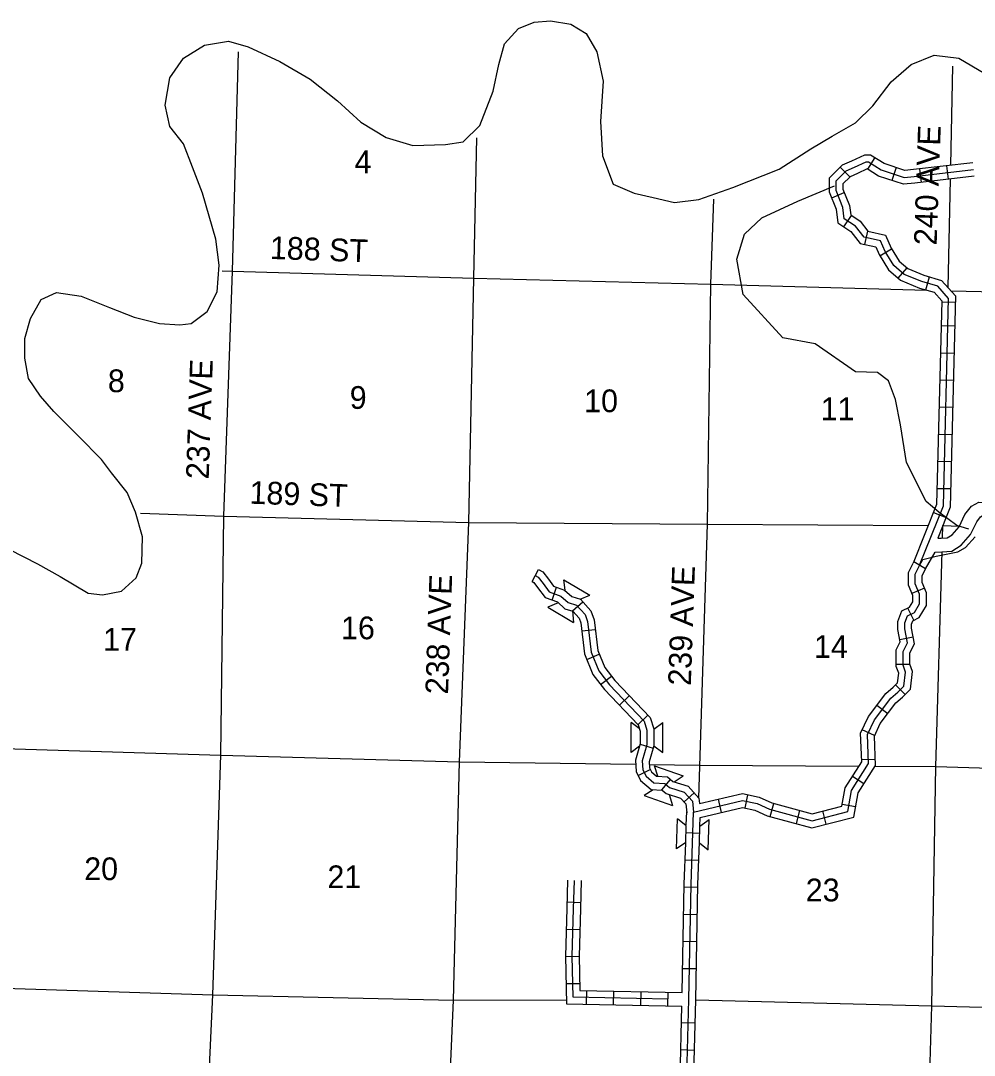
# Model space of a CAD drawing. Extents: x 718047 to 1161319, y 16095590 to 16471709.
# Drawn here: x 1023078 to 1044040, y 16221644 to 16244398 of the extents above; entities that cross this region are included whole.
import ezdxf

# ---------------------------------------------------------------- set-up
doc = ezdxf.new("R2010")
doc.units = 0
for name, color, linetype in [('L11', 7, 'Continuous'), ('L13', 7, 'Continuous'), ('L14', 7, 'Continuous'), ('L18', 7, 'Continuous'), ('L2', 7, 'Continuous'), ('L30', 7, 'Continuous'), ('L8', 7, 'Continuous'), ('L9', 7, 'Continuous')]:
    doc.layers.add(name, color=color, linetype=linetype)

msp = doc.modelspace()

# ---------------------------------------------------------------- linework, layer by layer
at = {"layer": 'L11'}
for points in [[(1043178, 16232711), (1043325, 16232717), (1043544, 16232731), (1043750, 16232863), (1043956, 16233095), (1044092, 16233378), (1044175, 16233486), (1044212, 16233507), (1044659, 16233496), (1044894, 16233634), (1045081, 16233781), (1045204, 16234000), (1045282, 16234258), (1045293, 16234867), (1045324, 16234952), (1045414, 16235102), (1045514, 16235243), (1045651, 16235380), (1045680, 16235556)], [(1043236, 16233014), (1043310, 16233017), (1043447, 16233025), (1043553, 16233093), (1043704, 16233263), (1043835, 16233536), (1043975, 16233718), (1044138, 16233809), (1044581, 16233798), (1044725, 16233882), (1044849, 16233980), (1044927, 16234118), (1044983, 16234305), (1044994, 16234922), (1045052, 16235082), (1045163, 16235267), (1045285, 16235437), (1045371, 16235524), (1045377, 16235564)]]:
    msp.add_lwpolyline(points, dxfattribs=at)
at = {"layer": 'L13'}
msp.add_line((1043340, 16233018), (1043348, 16233294), dxfattribs=at)
for points in [[(1027066, 16217898), (1027303, 16222977), (1027479, 16228244), (1027546, 16233498), (1027734, 16238890), (1027864, 16243716)], [(1043523, 16241219), (1043571, 16243396)], [(1032373, 16217789), (1032591, 16222859), (1032725, 16228102), (1032925, 16233360), (1033038, 16238738), (1033101, 16241821)], [(1043464, 16238529), (1043516, 16240916)], [(1037983, 16227304), (1038175, 16233327), (1038250, 16238606), (1038313, 16240475)], [(1027505, 16238895), (1027734, 16238890), (1033038, 16238738), (1038250, 16238606)], [(1038250, 16238606), (1042997, 16238470)], [(1043530, 16238455), (1046498, 16238394)], [(1025713, 16233568), (1027546, 16233498), (1032925, 16233360), (1038175, 16233327), (1043027, 16233299)], [(1043349, 16233297), (1043714, 16233284)], [(1042962, 16217750), (1043104, 16222734), (1043197, 16227995), (1043332, 16232717)], [(1013458, 16228776), (1016899, 16228622), (1022226, 16228403), (1027479, 16228244), (1032725, 16228102), (1036596, 16228047)], [(1036896, 16228043), (1038006, 16228027), (1041487, 16228006)], [(1041870, 16228003), (1043197, 16227995), (1048492, 16227835), (1049628, 16227799)], [(1001957, 16223733), (1006155, 16223591), (1011568, 16223444), (1016745, 16223271), (1022025, 16223145), (1027303, 16222977), (1032591, 16222859), (1035070, 16222864)], [(1037918, 16222866), (1043104, 16222734), (1048358, 16222592), (1049327, 16222560)]]:
    msp.add_lwpolyline(points, dxfattribs=at)
at = {"layer": 'L18'}
for p, q in [((1035018, 16232102), (1035588, 16231763)), ((1035043, 16231872), (1035018, 16232102)), ((1035378, 16231677), (1035588, 16231763)), ((1034891, 16231598), (1034662, 16231503)), ((1034662, 16231503), (1035232, 16231165)), ((1035204, 16231422), (1035232, 16231165)), ((1036496, 16228304), (1036498, 16228967)), ((1036676, 16228832), (1036498, 16228967)), ((1036996, 16228818), (1037194, 16228965)), ((1037192, 16228302), (1037194, 16228965)), ((1036994, 16228452), (1037192, 16228302)), ((1036678, 16228440), (1036496, 16228304)), ((1037013, 16228012), (1037638, 16227793)), ((1037086, 16227780), (1037013, 16228012)), ((1037440, 16227660), (1037638, 16227793)), ((1036978, 16227486), (1036782, 16227355)), ((1036782, 16227355), (1037408, 16227136)), ((1037331, 16227380), (1037408, 16227136)), ((1037497, 16226183), (1037514, 16226846)), ((1037709, 16226692), (1037514, 16226846)), ((1037700, 16226327), (1037709, 16226692)), ((1037998, 16226320), (1038007, 16226684)), ((1038007, 16226684), (1038210, 16226829)), ((1038193, 16226166), (1038210, 16226829)), ((1037700, 16226327), (1037497, 16226183)), ((1037998, 16226320), (1038193, 16226166))]:
    msp.add_line(p, q, dxfattribs=at)
at = {"layer": 'L2'}
for points in [[(1034024, 16244227), (1034365, 16244367), (1034721, 16244398), (1035170, 16244320), (1035511, 16244119), (1035743, 16243716), (1035882, 16243066), (1035820, 16242183), (1035867, 16241424), (1036099, 16240804), (1036564, 16240603), (1036982, 16240510), (1037446, 16240402), (1037988, 16240463), (1038732, 16240727), (1039754, 16241130), (1040450, 16241579), (1040915, 16241858), (1041426, 16242152), (1041813, 16242524), (1042216, 16243050), (1042649, 16243438), (1043160, 16243639), (1043702, 16243577), (1044275, 16243236)], [(1025074, 16234453), (1024857, 16234748), (1024346, 16235259), (1023804, 16235801), (1023510, 16236142), (1023247, 16236529), (1023169, 16236978), (1023169, 16237412), (1023293, 16237846), (1023525, 16238264), (1023866, 16238419), (1024408, 16238341), (1025027, 16238093), (1025569, 16237877), (1026127, 16237737), (1026576, 16237706), (1026824, 16237737), (1027180, 16238000), (1027397, 16238434), (1027443, 16239023), (1027366, 16239596), (1027071, 16240603), (1026855, 16241176), (1026653, 16241687), (1026359, 16242074), (1026251, 16242539), (1026359, 16243143), (1026653, 16243577), (1027118, 16243856), (1027644, 16243949), (1028078, 16243825), (1028775, 16243499), (1029441, 16243112), (1030045, 16242632), (1030556, 16242167), (1031113, 16241827), (1031701, 16241656), (1032414, 16241672), (1032801, 16241734), (1033172, 16242090), (1033467, 16242849), (1033591, 16243438), (1033714, 16243887), (1034024, 16244227)], [(1022829, 16232765), (1023448, 16232455), (1023943, 16232176), (1024563, 16231805), (1024873, 16231774), (1025291, 16231851), (1025616, 16232145), (1025740, 16232471), (1025755, 16233044), (1025600, 16233586), (1025415, 16234020), (1025074, 16234453)]]:
    msp.add_lwpolyline(points, dxfattribs=at)
at = {"layer": 'L8'}
for p, q in [((1041850, 16241387), (1041691, 16241133)), ((1043430, 16241207), (1043464, 16240911)), ((1041093, 16241174), (1041304, 16240963)), ((1042319, 16241168), (1042225, 16240886)), ((1042837, 16241138), (1042872, 16240842)), ((1040905, 16240505), (1041182, 16240616)), ((1041172, 16239866), (1041338, 16240116)), ((1041632, 16239479), (1041697, 16239770)), ((1041966, 16239227), (1042220, 16239382)), ((1042367, 16238734), (1042561, 16238960)), ((1042971, 16238479), (1043056, 16238765)), ((1043324, 16238218), (1043624, 16238210)), ((1043312, 16237692), (1043610, 16237684)), ((1043297, 16237095), (1043595, 16237088)), ((1043282, 16236499), (1043580, 16236491)), ((1043267, 16235903), (1043565, 16235895)), ((1043252, 16235306), (1043550, 16235299)), ((1043237, 16234710), (1043535, 16234702)), ((1043222, 16234113), (1043520, 16234106)), ((1043142, 16233584), (1043419, 16233473)), ((1034319, 16232063), (1034460, 16232326)), ((1042969, 16232346), (1042710, 16232494)), ((1034758, 16231655), (1034858, 16231937)), ((1042943, 16231917), (1042668, 16231802)), ((1035210, 16231417), (1035431, 16231618)), ((1042713, 16231214), (1042580, 16231481)), ((1035412, 16230977), (1035708, 16231012)), ((1042698, 16230840), (1042405, 16230785)), ((1035521, 16230352), (1035797, 16230466)), ((1042623, 16230240), (1042325, 16230240)), ((1035826, 16229801), (1036063, 16229981)), ((1042522, 16229582), (1042311, 16229793)), ((1036238, 16229347), (1036454, 16229553)), ((1042136, 16229157), (1041899, 16229338)), ((1036650, 16228916), (1036866, 16229122)), ((1041847, 16228675), (1041577, 16228802)), ((1036692, 16228484), (1036978, 16228402)), ((1041863, 16228152), (1041565, 16228141)), ((1036648, 16227801), (1036916, 16227933)), ((1041611, 16227616), (1041359, 16227776)), ((1037169, 16227482), (1037358, 16227713)), ((1037659, 16227216), (1037881, 16227416)), ((1039000, 16227082), (1039061, 16227374)), ((1038484, 16226985), (1038415, 16227276)), ((1039554, 16226896), (1039632, 16227184)), ((1041432, 16227112), (1041138, 16227163)), ((1038008, 16226685), (1038015, 16226874)), ((1040130, 16226741), (1040208, 16227029)), ((1040783, 16226729), (1040709, 16227018)), ((1038002, 16226523), (1037704, 16226534)), ((1037982, 16225927), (1037684, 16225937)), ((1037963, 16225333), (1037665, 16225339)), ((1035087, 16225016), (1035386, 16225007)), ((1037952, 16224737), (1037654, 16224742)), ((1035070, 16224420), (1035369, 16224411)), ((1037941, 16224140), (1037643, 16224146)), ((1035054, 16223816), (1035352, 16223822)), ((1037930, 16223544), (1037632, 16223549)), ((1035065, 16223220), (1035363, 16223225)), ((1035515, 16222770), (1035522, 16223068)), ((1036112, 16222757), (1036118, 16223055)), ((1036708, 16222744), (1036715, 16223042)), ((1037305, 16222731), (1037311, 16223029)), ((1037568, 16221008), (1037614, 16222723)), ((1037904, 16222349), (1037605, 16222357)), ((1037887, 16221753), (1037589, 16221761))]:
    msp.add_line(p, q, dxfattribs=at)
for points in [[(1044004, 16241275), (1042702, 16241123), (1042514, 16241105), (1042061, 16241256), (1041759, 16241444), (1041627, 16241444), (1041344, 16241312), (1041136, 16241218), (1040853, 16240935), (1040853, 16240633), (1041004, 16240255), (1041042, 16239953), (1041325, 16239764), (1041533, 16239500), (1041872, 16239424), (1041948, 16239254), (1042155, 16238915), (1042419, 16238688), (1042834, 16238518), (1043155, 16238424), (1043325, 16238235), (1043212, 16233760), (1042695, 16232467)], [(1042838, 16232420), (1043361, 16233730), (1043476, 16238291), (1043238, 16238556), (1042884, 16238660), (1042499, 16238818), (1042271, 16239013), (1042081, 16239324), (1041979, 16239554), (1041618, 16239635), (1041428, 16239876), (1041182, 16240040), (1041151, 16240293), (1041003, 16240661), (1041003, 16240873), (1041223, 16241093), (1041407, 16241176), (1041660, 16241294), (1041716, 16241294), (1041996, 16241119), (1042497, 16240952), (1042718, 16240974), (1044021, 16241126)], [(1044039, 16240977), (1042735, 16240825), (1042480, 16240800), (1041932, 16240982), (1041682, 16241139), (1041470, 16241040), (1041310, 16240967), (1041153, 16240810), (1041153, 16240690), (1041297, 16240330), (1041323, 16240126), (1041531, 16239987), (1041702, 16239769), (1042085, 16239684), (1042214, 16239394), (1042387, 16239111), (1042578, 16238947), (1042934, 16238801), (1043321, 16238687), (1043628, 16238347), (1043510, 16233699), (1043236, 16233014)], [(1037869, 16226994), (1038943, 16227247), (1039266, 16227179), (1039538, 16227055), (1040473, 16226803), (1041262, 16227006), (1041342, 16227470), (1041717, 16228060), (1041693, 16228697), (1041845, 16229021), (1042207, 16229497), (1042360, 16229631), (1042493, 16229764), (1042531, 16230069), (1042474, 16230222), (1042474, 16230527), (1042569, 16230718), (1042512, 16231023), (1042512, 16231156), (1042569, 16231309), (1042722, 16231385), (1042836, 16231576), (1042836, 16231785), (1042741, 16232014), (1042741, 16232224), (1042836, 16232414), (1042912, 16232548), (1043198, 16232624), (1043675, 16232720), (1043846, 16232815), (1044056, 16233044)], [(1038015, 16226874), (1038945, 16227093), (1039219, 16227036), (1039487, 16226913), (1040472, 16226648), (1041393, 16226885), (1041485, 16227415), (1041869, 16228019), (1041844, 16228666), (1041974, 16228943), (1042318, 16229395), (1042462, 16229521), (1042636, 16229695), (1042685, 16230087), (1042624, 16230249), (1042624, 16230492), (1042726, 16230696), (1042662, 16231037), (1042662, 16231129), (1042689, 16231201), (1042828, 16231270), (1042986, 16231534), (1042986, 16231815), (1042891, 16232044), (1042891, 16232188), (1042969, 16232344), (1043178, 16232711)], [(1034461, 16232327), (1034555, 16232276), (1034680, 16232113), (1034790, 16231961), (1035030, 16231876), (1035190, 16231732), (1035380, 16231675), (1035614, 16231417), (1035684, 16231221), (1035764, 16230547), (1035920, 16230171), (1036137, 16229886), (1036916, 16229070), (1036995, 16228821), (1036994, 16228452), (1036893, 16228101), (1036901, 16227965), (1036945, 16227876), (1037054, 16227782), (1037294, 16227767), (1037415, 16227668), (1037748, 16227564), (1037986, 16227301), (1037999, 16227179)], [(1037999, 16227179), (1038941, 16227400), (1039313, 16227323), (1039589, 16227196), (1040474, 16226958), (1041131, 16227127), (1041199, 16227525), (1041565, 16228101), (1041541, 16228727), (1041716, 16229099), (1042097, 16229600), (1042257, 16229740), (1042351, 16229834), (1042378, 16230051), (1042324, 16230195), (1042324, 16230562), (1042413, 16230740), (1042362, 16231009), (1042362, 16231183), (1042450, 16231416), (1042616, 16231500), (1042686, 16231617), (1042686, 16231755), (1042591, 16231984), (1042591, 16232259), (1042695, 16232467)], [(1034390, 16232194), (1034456, 16232159), (1034560, 16232023), (1034696, 16231836), (1034952, 16231745), (1035115, 16231599), (1035297, 16231543), (1035483, 16231338), (1035537, 16231186), (1035618, 16230509), (1035789, 16230096), (1036022, 16229789), (1036783, 16228992), (1036844, 16228798), (1036844, 16228473), (1036742, 16228118), (1036753, 16227926), (1036824, 16227782), (1036995, 16227635), (1037236, 16227620), (1037342, 16227534), (1037664, 16227433), (1037842, 16227236), (1037869, 16226994)], [(1034319, 16232062), (1034356, 16232042), (1034440, 16231933), (1034603, 16231710), (1034874, 16231614), (1035039, 16231465), (1035213, 16231412), (1035351, 16231260), (1035390, 16231152), (1035471, 16230471), (1035658, 16230020), (1035908, 16229691), (1036651, 16228913), (1036694, 16228775), (1036694, 16228495), (1036591, 16228134), (1036605, 16227887), (1036703, 16227688), (1036935, 16227489), (1037179, 16227474), (1037270, 16227399), (1037581, 16227302), (1037698, 16227172), (1037720, 16226977)], [(1037625, 16217582), (1037768, 16222870), (1037815, 16225403), (1037869, 16226994)], [(1037709, 16226713), (1037719, 16226999)], [(1037621, 16223023), (1037665, 16225407), (1037696, 16226320)], [(1037867, 16220963), (1037918, 16222866), (1037965, 16225399), (1037997, 16226331)], [(1035100, 16225497), (1035082, 16224872), (1035053, 16223827), (1035072, 16222779), (1037614, 16222723)], [(1037308, 16222880), (1035219, 16222926), (1035203, 16223826), (1035232, 16224868), (1035250, 16225492)], [(1035400, 16225488), (1035382, 16224863), (1035353, 16223826), (1035366, 16223072), (1037621, 16223023)]]:
    msp.add_lwpolyline(points, dxfattribs=at)
at = {"layer": 'L9'}
msp.add_lwpolyline([(1043923, 16233212), (1043659, 16233295), (1043263, 16233592), (1042982, 16233823), (1042553, 16234681), (1042421, 16235507), (1042306, 16236068), (1042157, 16236481), (1041910, 16236662), (1041431, 16236679), (1040540, 16237289), (1039830, 16237421), (1038956, 16238379), (1038823, 16239155), (1038989, 16239700), (1039368, 16240063), (1040160, 16240426), (1040964, 16240764)], dxfattribs=at)

# ---------------------------------------------------------------- texts
at = {"layer": 'L14'}
for s, p in [('4', (1030415, 16241044)), ('8', (1024994, 16236228)), ('9', (1030310, 16235861)), ('10', (1035464, 16235788)), ('11', (1040662, 16235612)), ('16', (1030119, 16230794)), ('17', (1024890, 16230543)), ('14', (1040515, 16230383)), ('20', (1024474, 16225496)), ('21', (1029820, 16225320)), ('23', (1040335, 16225030))]:
    msp.add_text(s, height=500, rotation=0.0005, dxfattribs=at).set_placement(p)
at = {"layer": 'L30'}
for s, rotation, p in [('240 AVE', 88, (1043212, 16239452)), ('188 ST', 358.0004, (1028549, 16239159)), ('237 AVE', 88, (1027210, 16234306)), ('189 ST', 358.0004, (1028101, 16233776)), ('239 AVE', 88, (1037808, 16229766)), ('238 AVE', 88, (1032471, 16229575))]:
    msp.add_text(s, height=500, rotation=rotation, dxfattribs=at).set_placement(p)

doc.saveas('drawing.dxf')
